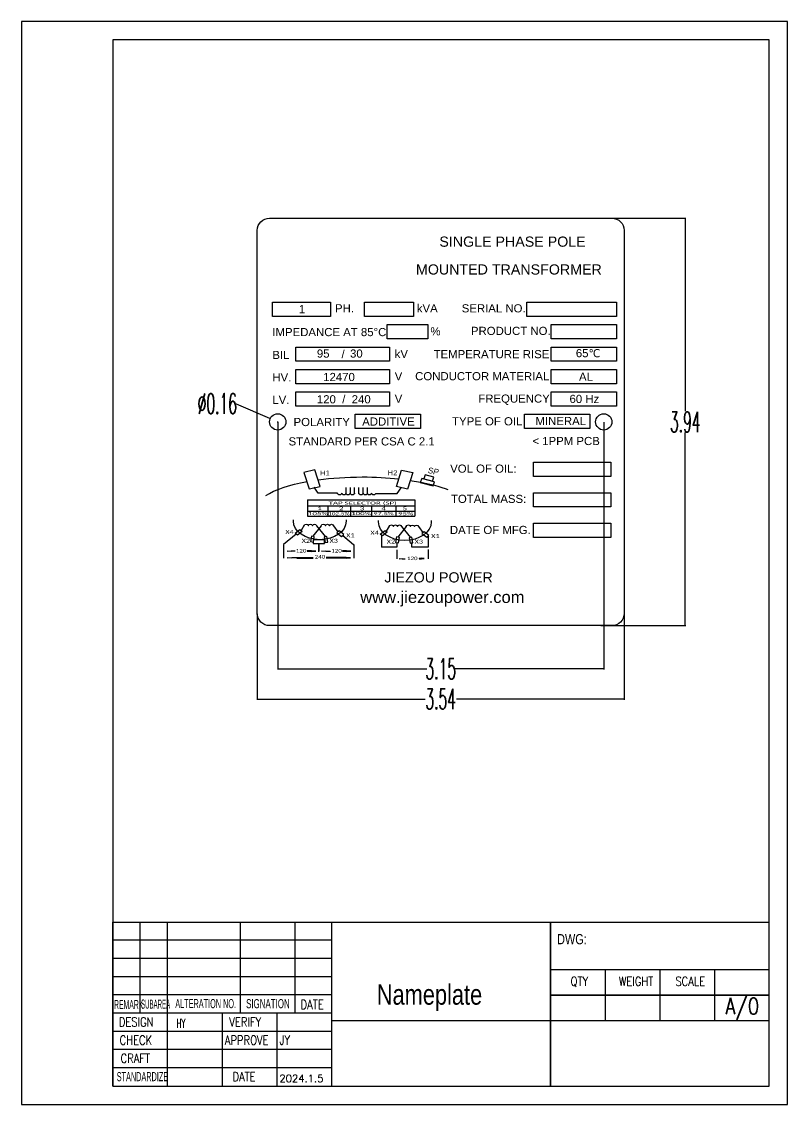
# Model space of a CAD drawing. Extents: x 4438 to 384502, y -178203 to -21188.
# Drawn here: x 377122.5 to 377310.4, y -171679 to -171413.3 of the extents above; entities that cross this region are included whole.
import ezdxf

# ---------------------------------------------------------------- set-up
doc = ezdxf.new("R2010")
doc.units = 0
doc.header["$LTSCALE"] = 8
doc.header["$MEASUREMENT"] = 0
doc.layers.get('0').update_dxf_attribs({"linetype": 'CONTINUOUS'})
doc.layers.get('DEFPOINTS').update_dxf_attribs({"linetype": 'CONTINUOUS'})
for name, color, linetype in [('C00-00-00', 7, 'CONTINUOUS'), ('INTE_THICK', 7, 'CONTINUOUS'), ('layer 1', 7, 'CONTINUOUS')]:
    doc.layers.add(name, color=color, linetype=linetype)
for name, color, linetype, lineweight in [('标注', 7, 'CONTINUOUS', 20), ('标注、文本', 3, 'CONTINUOUS', 25), ('粗实线层', 7, 'CONTINUOUS', 50)]:
    doc.layers.add(name, color=color, linetype=linetype, lineweight=lineweight)
doc.styles.add('1', font='arial.ttf', dxfattribs={"height": 1})
doc.styles.add('2', font='calibri.ttf', dxfattribs={"height": 1})
doc.styles.get("Standard").update_dxf_attribs({"font": 'txt.shx', "width": 0.5, "bigfont": 'intecad.shx'})
doc.styles.add('TEXTSTYLE_3', font='txt', dxfattribs={"width": 0.8})
doc.styles.add('TEXTSTYLE_4', font='txt', dxfattribs={"width": 0.65})
doc.styles.add('TEXTSTYLE_5', font='txt', dxfattribs={"width": 0.45})
doc.styles.add('TEXTSTYLE_7', font='txt', dxfattribs={"width": 0.75})
doc.dimstyles.new('文字', dxfattribs={"dimtxt": 5, "dimasz": 0.18, "dimexe": 0.18, "dimexo": 0.0625, "dimgap": 0.09, "dimtad": 0, "dimtih": 1, "dimtoh": 1, "dimdec": 4, "dimzin": 0, "dimdsep": 46, "dimtxsty": 'Standard', "dimcen": 0.09, "dimadec": 0, "dimazin": 0, "dimtfac": 1, "dimtdec": 4, "dimtofl": 0, "dimtmove": 0, "dimatfit": 3, "dimfxl": 0, "dimtolj": 1, "dimtzin": 0, "dimarcsym": 0})

# ---------------------------------------------------------------- blocks, each defined once
blk = doc.blocks.new('*D64')
at = {"layer": 'DEFPOINTS', "color": 0}
for p in [(377180.32, -171558.52), (377270.32, -171558.52), (377270.32, -171579.53)]:
    blk.add_point(p, dxfattribs=at)
at = {"layer": '标注', "color": 0, "lineweight": -2, "ltscale": 0.5}
for p, q in [((377180.32, -171558.59), (377180.32, -171579.71)), ((377270.32, -171558.59), (377270.32, -171579.71)), ((377180.5, -171579.53), (377221.48, -171579.53)), ((377270.14, -171579.53), (377229.16, -171579.53))]:
    blk.add_line(p, q, dxfattribs=at)
at = {"layer": '标注', "color": 0}
for points in [[(377180.5, -171579.5), (377180.5, -171579.56), (377180.32, -171579.53)], [(377270.14, -171579.56), (377270.14, -171579.5), (377270.32, -171579.53)]]:
    blk.add_solid(points, dxfattribs=at)
at = {"layer": '标注', "color": 0, "insert": (377225.32, -171579.53), "char_height": 5, "attachment_point": 5}
blk.add_mtext('\\A1;3.54', dxfattribs=at)
blk = doc.blocks.new('*D95')
at = {"layer": 'DEFPOINTS', "color": 0}
for p in [(377264.54, -171461.52), (377285.31, -171461.52), (377264.54, -171561.52)]:
    blk.add_point(p, dxfattribs=at)
at = {"layer": '标注', "color": 0, "lineweight": -2, "ltscale": 0.5}
for p, q in [((377264.6, -171461.52), (377285.49, -171461.52)), ((377285.31, -171461.7), (377285.31, -171508.93)), ((377285.31, -171561.34), (377285.31, -171514.11)), ((377264.6, -171561.52), (377285.49, -171561.52))]:
    blk.add_line(p, q, dxfattribs=at)
at = {"layer": '标注', "color": 0}
for points in [[(377285.34, -171461.7), (377285.28, -171461.7), (377285.31, -171461.52)], [(377285.28, -171561.34), (377285.34, -171561.34), (377285.31, -171561.52)]]:
    blk.add_solid(points, dxfattribs=at)
at = {"layer": '标注', "color": 0, "insert": (377285.31, -171511.52), "char_height": 5, "attachment_point": 5}
blk.add_mtext('\\A1;3.94', dxfattribs=at)
blk = doc.blocks.new('*D96')
at = {"layer": 'DEFPOINTS', "color": 0}
for p in [(377185.32, -171511.52), (377265.32, -171511.52), (377265.32, -171572.13)]:
    blk.add_point(p, dxfattribs=at)
at = {"layer": '标注', "color": 0, "lineweight": -2, "ltscale": 0.5}
for p, q in [((377185.32, -171511.59), (377185.32, -171572.31)), ((377265.32, -171511.59), (377265.32, -171572.31)), ((377185.5, -171572.13), (377221.9, -171572.13)), ((377265.14, -171572.13), (377228.75, -171572.13))]:
    blk.add_line(p, q, dxfattribs=at)
at = {"layer": '标注', "color": 0}
for points in [[(377185.5, -171572.1), (377185.5, -171572.16), (377185.32, -171572.13)], [(377265.14, -171572.16), (377265.14, -171572.1), (377265.32, -171572.13)]]:
    blk.add_solid(points, dxfattribs=at)
at = {"layer": '标注', "color": 0, "insert": (377225.32, -171572.13), "char_height": 5, "attachment_point": 5}
blk.add_mtext('\\A1;3.15', dxfattribs=at)
blk = doc.blocks.new('*D97')
at = {"layer": 'DEFPOINTS', "color": 0}
for p in [(377183.49, -171510.72), (377187.15, -171512.33)]:
    blk.add_point(p, dxfattribs=at)
at = {"layer": '标注', "color": 0, "lineweight": -2, "ltscale": 0.5}
for p, q in [((377174.97, -171507.06), (377175.15, -171507.06)), ((377175.15, -171507.06), (377183.33, -171510.65)), ((377185.23, -171511.52), (377185.41, -171511.52)), ((377185.32, -171511.61), (377185.32, -171511.43))]:
    blk.add_line(p, q, dxfattribs=at)
at = {"layer": '标注', "color": 0}
blk.add_solid([(377183.31, -171510.67), (377183.34, -171510.62), (377183.49, -171510.72)], dxfattribs=at)
at = {"layer": '标注', "color": 0, "insert": (377170.51, -171507.06), "char_height": 5, "attachment_point": 5}
blk.add_mtext('\\A1;%%C0.16', dxfattribs=at)

msp = doc.modelspace()

# ---------------------------------------------------------------- linework, layer by layer
for p, q in [((377192.596, -171530.69), (377192.596, -171534.7)), ((377192.596, -171532.112), (377218.931, -171532.112)), ((377197.708, -171534.7), (377197.708, -171532.112)), ((377203.229, -171534.7), (377203.229, -171532.112)), ((377208.416, -171534.7), (377208.416, -171532.112)), ((377214.315, -171532.112), (377214.315, -171534.7)), ((377192.596, -171533.441), (377218.931, -171533.441)), ((377192.596, -171534.7), (377218.931, -171534.7))]:
    msp.add_line(p, q)
at = {"color": 7, "linetype": 'Continuous'}
for p, q in [((377144.861, -171634.333), (377305.888, -171634.333)), ((377144.866, -171634.269), (377305.893, -171634.269)), ((377144.866, -171674.526), (377144.866, -171634.269)), ((377151.575, -171656.634), (377151.575, -171634.269)), ((377158.285, -171674.526), (377158.285, -171634.269)), ((377176.177, -171656.634), (377176.177, -171634.269)), ((377189.596, -171656.634), (377189.596, -171634.269)), ((377198.542, -171634.269), (377198.542, -171674.526)), ((377198.561, -171634.296), (377198.561, -171674.553)), ((377198.561, -171634.296), (377305.912, -171634.296)), ((377252.217, -171674.526), (377252.217, -171634.269)), ((377252.236, -171634.296), (377252.236, -171674.553)), ((377198.542, -171638.742), (377144.866, -171638.742)), ((377198.542, -171643.215), (377144.866, -171643.215)), ((377252.217, -171645.899), (377305.893, -171645.899)), ((377252.236, -171645.926), (377305.912, -171645.926)), ((377265.636, -171645.899), (377265.636, -171658.423)), ((377265.655, -171645.926), (377265.655, -171658.451)), ((377279.055, -171645.899), (377279.055, -171658.423)), ((377279.074, -171645.926), (377279.074, -171658.451)), ((377292.474, -171645.899), (377292.474, -171658.423)), ((377292.493, -171645.926), (377292.493, -171658.451)), ((377198.542, -171647.688), (377144.866, -171647.688)), ((377198.542, -171652.161), (377144.866, -171652.161)), ((377252.217, -171652.161), (377305.893, -171652.161)), ((377252.236, -171652.188), (377305.912, -171652.188)), ((377198.542, -171656.634), (377144.866, -171656.634)), ((377171.704, -171656.634), (377171.704, -171674.526)), ((377185.123, -171656.634), (377185.123, -171674.526)), ((377198.542, -171658.423), (377305.893, -171658.423)), ((377198.561, -171658.451), (377305.912, -171658.451)), ((377198.542, -171661.107), (377144.866, -171661.107)), ((377198.542, -171665.58), (377144.866, -171665.58)), ((377198.542, -171670.053), (377144.866, -171670.053))]:
    msp.add_line(p, q, dxfattribs=at)
at = {"color": 7}
msp.add_lwpolyline([(377192.596, -171530.69), (377218.931, -171530.69), (377218.931, -171534.7)], dxfattribs=at)
at = {"lineweight": 30}
for points in [[(377221.514, -171524.524), (377221.514, -171524.524), (377223.636, -171525.114), (377223.636, -171525.114), (377223.636, -171525.114), (377223.636, -171525.114), (377223.262, -171526.099), (377223.262, -171526.099), (377223.262, -171526.099), (377223.262, -171526.099), (377221.139, -171525.51), (377221.139, -171525.51), (377221.139, -171525.51), (377221.139, -171525.51), (377221.514, -171524.524), (377221.514, -171524.524)], [(377220.687, -171525.384), (377220.687, -171525.384), (377223.83, -171526.257), (377223.83, -171526.257), (377223.83, -171526.257), (377223.83, -171526.257), (377223.476, -171527.187), (377223.476, -171527.187), (377223.476, -171527.187), (377223.476, -171527.187), (377220.296, -171526.414), (377220.296, -171526.414), (377220.296, -171526.414), (377220.296, -171526.414), (377220.687, -171525.384), (377220.687, -171525.384)]]:
    msp.add_open_spline(points, degree=3, knots=[0, 0, 0, 0, 0.25, 0.25, 0.25, 0.25, 0.5, 0.5, 0.5, 0.5, 0.75, 0.75, 0.75, 0.75, 1, 1, 1, 1], dxfattribs=at)
at = {"layer": 'C00-00-00', "lineweight": 25}
msp.add_lwpolyline([(377183.322, -171461.523), (377267.322, -171461.523, -0.4142136), (377270.322, -171464.523), (377270.322, -171558.523, -0.4142136), (377267.322, -171561.523), (377183.322, -171561.523, -0.4142136), (377180.322, -171558.523), (377180.322, -171464.523, -0.4142136)], format="xyb", close=True, dxfattribs=at)
for points in [[(377184.033, -171482.162), (377198.279, -171482.162), (377198.279, -171485.662), (377184.033, -171485.662)], [(377206.614, -171482.162), (377218.614, -171482.162), (377218.614, -171485.662), (377206.614, -171485.662)], [(377246.427, -171482.162), (377268.427, -171482.162), (377268.427, -171485.662), (377246.427, -171485.662)], [(377212.166, -171487.662), (377222.166, -171487.662), (377222.166, -171491.162), (377212.166, -171491.162)], [(377252.427, -171487.662), (377268.427, -171487.662), (377268.427, -171491.162), (377252.427, -171491.162)], [(377189.769, -171493.162), (377212.769, -171493.162), (377212.769, -171496.662), (377189.769, -171496.662)], [(377252.427, -171493.162), (377268.427, -171493.162), (377268.427, -171496.662), (377252.427, -171496.662)], [(377189.769, -171498.662), (377212.769, -171498.662), (377212.769, -171502.162), (377189.769, -171502.162)], [(377252.427, -171498.662), (377268.427, -171498.662), (377268.427, -171502.162), (377252.427, -171502.162)], [(377189.769, -171504.162), (377212.769, -171504.162), (377212.769, -171507.662), (377189.769, -171507.662)], [(377252.427, -171504.162), (377268.427, -171504.162), (377268.427, -171507.662), (377252.427, -171507.662)], [(377204.342, -171509.662), (377220.342, -171509.662), (377220.342, -171513.162), (377204.342, -171513.162)], [(377245.89, -171509.662), (377261.89, -171509.662), (377261.89, -171513.162), (377245.89, -171513.162)], [(377248.052, -171521.401), (377267.052, -171521.401), (377267.052, -171524.901), (377248.052, -171524.901)], [(377248.052, -171528.901), (377267.052, -171528.901), (377267.052, -171532.401), (377248.052, -171532.401)], [(377248.052, -171536.401), (377267.052, -171536.401), (377267.052, -171539.901), (377248.052, -171539.901)]]:
    msp.add_lwpolyline(points, close=True, dxfattribs=at)
for centre in [(377185.322, -171511.523), (377265.322, -171511.523)]:
    msp.add_circle(centre, 2, dxfattribs=at)
at = {"layer": 'INTE_THICK'}
for p, q in [((377305.888, -171417.785), (377144.866, -171417.785)), ((377144.866, -171417.785), (377144.866, -171674.526)), ((377305.888, -171674.526), (377305.888, -171417.785)), ((377144.866, -171674.526), (377305.888, -171674.526))]:
    msp.add_line(p, q, dxfattribs=at)
at = {"layer": 'layer 1', "color": 7, "lineweight": 25}
for p, q in [((377202.098, -171528.989), (377202.098, -171527.622)), ((377203.148, -171528.984), (377203.148, -171527.616)), ((377204.172, -171528.984), (377204.172, -171527.616)), ((377205.222, -171528.984), (377205.222, -171527.616)), ((377206.271, -171528.984), (377206.271, -171527.616)), ((377207.321, -171528.989), (377207.321, -171527.622))]:
    msp.add_line(p, q, dxfattribs=at)
msp.add_lwpolyline([(377193.988, -171541.401), (377196.844, -171541.401), (377196.844, -171540.469), (377193.988, -171540.469), (377193.988, -171541.401)], close=True, dxfattribs=at)
for points, knots in [([(377191.746, -171523.927), (377191.746, -171523.927), (377194.447, -171523.308), (377194.447, -171523.308), (377194.447, -171523.308), (377194.447, -171523.308), (377195.714, -171527.349), (377195.714, -171527.349), (377195.714, -171527.349), (377195.714, -171527.349), (377193.012, -171527.968), (377193.012, -171527.968), (377193.012, -171527.968), (377193.012, -171527.968), (377191.746, -171523.927), (377191.746, -171523.927)], [0, 0, 0, 0, 0.25, 0.25, 0.25, 0.25, 0.5, 0.5, 0.5, 0.5, 0.75, 0.75, 0.75, 0.75, 1, 1, 1, 1]), ([(377214.467, -171527.407), (377214.467, -171527.407), (377217.169, -171528.026), (377217.169, -171528.026), (377217.169, -171528.026), (377217.169, -171528.026), (377218.435, -171523.985), (377218.435, -171523.985), (377218.435, -171523.985), (377218.435, -171523.985), (377215.734, -171523.366), (377215.734, -171523.366), (377215.734, -171523.366), (377215.734, -171523.366), (377214.467, -171527.407), (377214.467, -171527.407)], [0, 0, 0, 0, 0.25, 0.25, 0.25, 0.25, 0.5, 0.5, 0.5, 0.5, 0.75, 0.75, 0.75, 0.75, 1, 1, 1, 1]), ([(377195.266, -171525.744), (377198.558, -171525.292), (377202.213, -171525.04), (377206.061, -171525.04), (377206.061, -171525.04), (377209.208, -171525.04), (377212.226, -171525.208), (377215.022, -171525.517)], [0, 0, 0, 0, 0.5, 0.5, 0.5, 0.5, 1, 1, 1, 1]), ([(377201.027, -171528.984), (377201.027, -171529.232), (377200.792, -171529.432), (377200.503, -171529.432), (377200.503, -171529.432), (377200.213, -171529.432), (377199.978, -171529.232), (377199.978, -171528.984)], [0, 0, 0, 0, 0.5, 0.5, 0.5, 0.5, 1, 1, 1, 1]), ([(377202.076, -171528.984), (377202.076, -171529.232), (377201.841, -171529.432), (377201.551, -171529.432), (377201.551, -171529.432), (377201.262, -171529.432), (377201.027, -171529.232), (377201.027, -171528.984)], [0, 0, 0, 0, 0.5, 0.5, 0.5, 0.5, 1, 1, 1, 1]), ([(377203.124, -171528.984), (377203.124, -171529.232), (377202.89, -171529.432), (377202.6, -171529.432), (377202.6, -171529.432), (377202.31, -171529.432), (377202.076, -171529.232), (377202.076, -171528.984)], [0, 0, 0, 0, 0.5, 0.5, 0.5, 0.5, 1, 1, 1, 1]), ([(377204.173, -171528.984), (377204.173, -171529.232), (377203.938, -171529.432), (377203.649, -171529.432), (377203.649, -171529.432), (377203.359, -171529.432), (377203.124, -171529.232), (377203.124, -171528.984)], [0, 0, 0, 0, 0.5, 0.5, 0.5, 0.5, 1, 1, 1, 1]), ([(377206.27, -171528.984), (377206.27, -171529.232), (377206.036, -171529.432), (377205.746, -171529.432), (377205.746, -171529.432), (377205.457, -171529.432), (377205.222, -171529.232), (377205.222, -171528.984)], [0, 0, 0, 0, 0.5, 0.5, 0.5, 0.5, 1, 1, 1, 1]), ([(377207.319, -171528.984), (377207.319, -171529.232), (377207.084, -171529.432), (377206.795, -171529.432), (377206.795, -171529.432), (377206.505, -171529.432), (377206.27, -171529.232), (377206.27, -171528.984)], [0, 0, 0, 0, 0.5, 0.5, 0.5, 0.5, 1, 1, 1, 1]), ([(377208.368, -171528.984), (377208.368, -171529.232), (377208.133, -171529.432), (377207.843, -171529.432), (377207.843, -171529.432), (377207.554, -171529.432), (377207.319, -171529.232), (377207.319, -171528.984)], [0, 0, 0, 0, 0.5, 0.5, 0.5, 0.5, 1, 1, 1, 1]), ([(377209.416, -171528.984), (377209.416, -171529.232), (377209.182, -171529.432), (377208.892, -171529.432), (377208.892, -171529.432), (377208.603, -171529.432), (377208.368, -171529.232), (377208.368, -171528.984)], [0, 0, 0, 0, 0.5, 0.5, 0.5, 0.5, 1, 1, 1, 1]), ([(377202.106, -171535.527), (377202.12, -171535.648), (377202.127, -171535.771), (377202.127, -171535.895), (377202.127, -171535.895), (377202.127, -171538.4), (377199.228, -171540.431), (377195.653, -171540.431), (377195.653, -171540.431), (377192.079, -171540.431), (377189.18, -171538.4), (377189.18, -171535.895), (377189.18, -171535.895), (377189.18, -171535.771), (377189.187, -171535.648), (377189.201, -171535.527)], [0, 0, 0, 0, 0.25, 0.25, 0.25, 0.25, 0.5, 0.5, 0.5, 0.5, 0.75, 0.75, 0.75, 0.75, 1, 1, 1, 1]), ([(377191.841, -171537.018), (377191.841, -171536.799), (377192.067, -171536.621), (377192.345, -171536.621), (377192.345, -171536.621), (377192.623, -171536.621), (377192.848, -171536.799), (377192.848, -171537.018)], [0, 0, 0, 0, 0.5, 0.5, 0.5, 0.5, 1, 1, 1, 1]), ([(377192.833, -171537.029), (377192.833, -171536.81), (377193.058, -171536.632), (377193.336, -171536.632), (377193.336, -171536.632), (377193.614, -171536.632), (377193.84, -171536.81), (377193.84, -171537.029)], [0, 0, 0, 0, 0.5, 0.5, 0.5, 0.5, 1, 1, 1, 1]), ([(377193.84, -171537.029), (377193.84, -171536.81), (377194.065, -171536.632), (377194.343, -171536.632), (377194.343, -171536.632), (377194.622, -171536.632), (377194.847, -171536.81), (377194.847, -171537.029)], [0, 0, 0, 0, 0.5, 0.5, 0.5, 0.5, 1, 1, 1, 1]), ([(377196.013, -171537.029), (377196.013, -171536.81), (377196.239, -171536.632), (377196.517, -171536.632), (377196.517, -171536.632), (377196.795, -171536.632), (377197.02, -171536.81), (377197.02, -171537.029)], [0, 0, 0, 0, 0.5, 0.5, 0.5, 0.5, 1, 1, 1, 1]), ([(377197.005, -171537.04), (377197.005, -171536.821), (377197.23, -171536.643), (377197.508, -171536.643), (377197.508, -171536.643), (377197.786, -171536.643), (377198.012, -171536.821), (377198.012, -171537.04)], [0, 0, 0, 0, 0.5, 0.5, 0.5, 0.5, 1, 1, 1, 1]), ([(377198.012, -171537.04), (377198.012, -171536.821), (377198.237, -171536.643), (377198.515, -171536.643), (377198.515, -171536.643), (377198.793, -171536.643), (377199.019, -171536.821), (377199.019, -171537.04)], [0, 0, 0, 0, 0.5, 0.5, 0.5, 0.5, 1, 1, 1, 1]), ([(377222.97, -171535.724), (377222.984, -171535.846), (377222.991, -171535.968), (377222.991, -171536.092), (377222.991, -171536.092), (377222.991, -171538.597), (377220.092, -171540.629), (377216.518, -171540.629), (377216.518, -171540.629), (377212.944, -171540.629), (377210.045, -171538.597), (377210.045, -171536.092), (377210.045, -171536.092), (377210.045, -171535.968), (377210.052, -171535.846), (377210.066, -171535.724)], [0, 0, 0, 0, 0.25, 0.25, 0.25, 0.25, 0.5, 0.5, 0.5, 0.5, 0.75, 0.75, 0.75, 0.75, 1, 1, 1, 1]), ([(377212.706, -171537.216), (377212.706, -171536.996), (377212.931, -171536.819), (377213.209, -171536.819), (377213.209, -171536.819), (377213.488, -171536.819), (377213.713, -171536.996), (377213.713, -171537.216)], [0, 0, 0, 0, 0.5, 0.5, 0.5, 0.5, 1, 1, 1, 1]), ([(377213.698, -171537.226), (377213.698, -171537.007), (377213.923, -171536.829), (377214.201, -171536.829), (377214.201, -171536.829), (377214.479, -171536.829), (377214.705, -171537.007), (377214.705, -171537.226)], [0, 0, 0, 0, 0.5, 0.5, 0.5, 0.5, 1, 1, 1, 1]), ([(377214.705, -171537.226), (377214.705, -171537.007), (377214.93, -171536.829), (377215.208, -171536.829), (377215.208, -171536.829), (377215.486, -171536.829), (377215.712, -171537.007), (377215.712, -171537.226)], [0, 0, 0, 0, 0.5, 0.5, 0.5, 0.5, 1, 1, 1, 1]), ([(377216.878, -171537.226), (377216.878, -171537.007), (377217.103, -171536.829), (377217.381, -171536.829), (377217.381, -171536.829), (377217.659, -171536.829), (377217.885, -171537.007), (377217.885, -171537.226)], [0, 0, 0, 0, 0.5, 0.5, 0.5, 0.5, 1, 1, 1, 1]), ([(377217.869, -171537.237), (377217.869, -171537.018), (377218.095, -171536.84), (377218.373, -171536.84), (377218.373, -171536.84), (377218.651, -171536.84), (377218.876, -171537.018), (377218.876, -171537.237)], [0, 0, 0, 0, 0.5, 0.5, 0.5, 0.5, 1, 1, 1, 1]), ([(377218.876, -171537.237), (377218.876, -171537.018), (377219.102, -171536.84), (377219.38, -171536.84), (377219.38, -171536.84), (377219.658, -171536.84), (377219.883, -171537.018), (377219.883, -171537.237)], [0, 0, 0, 0, 0.5, 0.5, 0.5, 0.5, 1, 1, 1, 1]), ([(377191.317, -171538.387), (377191.317, -171538.387), (377190.792, -171537.947), (377190.792, -171537.947), (377190.792, -171537.947), (377190.792, -171537.947), (377189.624, -171538.869), (377189.624, -171538.869), (377189.624, -171538.869), (377189.624, -171538.869), (377190.149, -171539.309), (377190.149, -171539.309), (377190.149, -171539.309), (377190.149, -171539.309), (377191.317, -171538.387), (377191.317, -171538.387)], [0, 0, 0, 0, 0.25, 0.25, 0.25, 0.25, 0.5, 0.5, 0.5, 0.5, 0.75, 0.75, 0.75, 0.75, 1, 1, 1, 1]), ([(377193.6, -171539.546), (377193.6, -171539.546), (377194.308, -171539.671), (377194.308, -171539.671), (377194.308, -171539.671), (377194.308, -171539.671), (377194.068, -171541.036), (377194.068, -171541.036), (377194.068, -171541.036), (377194.068, -171541.036), (377193.359, -171540.911), (377193.359, -171540.911), (377193.359, -171540.911), (377193.359, -171540.911), (377193.6, -171539.546), (377193.6, -171539.546)], [0, 0, 0, 0, 0.25, 0.25, 0.25, 0.25, 0.5, 0.5, 0.5, 0.5, 0.75, 0.75, 0.75, 0.75, 1, 1, 1, 1]), ([(377196.687, -171539.765), (377196.687, -171539.765), (377197.395, -171539.64), (377197.395, -171539.64), (377197.395, -171539.64), (377197.395, -171539.64), (377197.636, -171541.005), (377197.636, -171541.005), (377197.636, -171541.005), (377197.636, -171541.005), (377196.928, -171541.13), (377196.928, -171541.13), (377196.928, -171541.13), (377196.928, -171541.13), (377196.687, -171539.765), (377196.687, -171539.765)], [0, 0, 0, 0, 0.25, 0.25, 0.25, 0.25, 0.5, 0.5, 0.5, 0.5, 0.75, 0.75, 0.75, 0.75, 1, 1, 1, 1]), ([(377199.843, -171538.721), (377199.843, -171538.721), (377200.367, -171538.281), (377200.367, -171538.281), (377200.367, -171538.281), (377200.367, -171538.281), (377201.535, -171539.202), (377201.535, -171539.202), (377201.535, -171539.202), (377201.535, -171539.202), (377201.011, -171539.642), (377201.011, -171539.642), (377201.011, -171539.642), (377201.011, -171539.642), (377199.843, -171538.721), (377199.843, -171538.721)], [0, 0, 0, 0, 0.25, 0.25, 0.25, 0.25, 0.5, 0.5, 0.5, 0.5, 0.75, 0.75, 0.75, 0.75, 1, 1, 1, 1]), ([(377212.181, -171538.585), (377212.181, -171538.585), (377211.657, -171538.145), (377211.657, -171538.145), (377211.657, -171538.145), (377211.657, -171538.145), (377210.489, -171539.066), (377210.489, -171539.066), (377210.489, -171539.066), (377210.489, -171539.066), (377211.013, -171539.506), (377211.013, -171539.506), (377211.013, -171539.506), (377211.013, -171539.506), (377212.181, -171538.585), (377212.181, -171538.585)], [0, 0, 0, 0, 0.25, 0.25, 0.25, 0.25, 0.5, 0.5, 0.5, 0.5, 0.75, 0.75, 0.75, 0.75, 1, 1, 1, 1]), ([(377214.465, -171539.743), (377214.465, -171539.743), (377215.173, -171539.868), (377215.173, -171539.868), (377215.173, -171539.868), (377215.173, -171539.868), (377214.932, -171541.233), (377214.932, -171541.233), (377214.932, -171541.233), (377214.932, -171541.233), (377214.224, -171541.108), (377214.224, -171541.108), (377214.224, -171541.108), (377214.224, -171541.108), (377214.465, -171539.743), (377214.465, -171539.743)], [0, 0, 0, 0, 0.25, 0.25, 0.25, 0.25, 0.5, 0.5, 0.5, 0.5, 0.75, 0.75, 0.75, 0.75, 1, 1, 1, 1]), ([(377217.552, -171539.962), (377217.552, -171539.962), (377218.26, -171539.838), (377218.26, -171539.838), (377218.26, -171539.838), (377218.26, -171539.838), (377218.5, -171541.203), (377218.5, -171541.203), (377218.5, -171541.203), (377218.5, -171541.203), (377217.792, -171541.327), (377217.792, -171541.327), (377217.792, -171541.327), (377217.792, -171541.327), (377217.552, -171539.962), (377217.552, -171539.962)], [0, 0, 0, 0, 0.25, 0.25, 0.25, 0.25, 0.5, 0.5, 0.5, 0.5, 0.75, 0.75, 0.75, 0.75, 1, 1, 1, 1]), ([(377220.707, -171538.918), (377220.707, -171538.918), (377221.232, -171538.478), (377221.232, -171538.478), (377221.232, -171538.478), (377221.232, -171538.478), (377222.4, -171539.4), (377222.4, -171539.4), (377222.4, -171539.4), (377222.4, -171539.4), (377221.876, -171539.839), (377221.876, -171539.839), (377221.876, -171539.839), (377221.876, -171539.839), (377220.707, -171538.918), (377220.707, -171538.918)], [0, 0, 0, 0, 0.25, 0.25, 0.25, 0.25, 0.5, 0.5, 0.5, 0.5, 0.75, 0.75, 0.75, 0.75, 1, 1, 1, 1]), ([(377189.548, -171543.174), (377189.548, -171543.174), (377188.603, -171543.174), (377188.603, -171543.174), (377188.603, -171543.174), (377188.603, -171543.174), (377188.603, -171543.134), (377188.603, -171543.134), (377188.603, -171543.134), (377188.603, -171543.134), (377187.659, -171543.215), (377187.659, -171543.215), (377187.659, -171543.215), (377187.659, -171543.215), (377188.603, -171543.296), (377188.603, -171543.296), (377188.603, -171543.296), (377188.603, -171543.296), (377188.603, -171543.255), (377188.603, -171543.255), (377188.603, -171543.255), (377188.603, -171543.255), (377189.548, -171543.255), (377189.548, -171543.255), (377189.548, -171543.255), (377189.548, -171543.255), (377189.548, -171543.174), (377189.548, -171543.174)], [0, 0, 0, 0, 0.1428571, 0.1428571, 0.1428571, 0.1428571, 0.2857143, 0.2857143, 0.2857143, 0.2857143, 0.4285714, 0.4285714, 0.4285714, 0.4285714, 0.5714286, 0.5714286, 0.5714286, 0.5714286, 0.7142857, 0.7142857, 0.7142857, 0.7142857, 0.8571429, 0.8571429, 0.8571429, 0.8571429, 1, 1, 1, 1]), ([(377189.899, -171544.846), (377189.899, -171544.846), (377188.791, -171544.846), (377188.791, -171544.846), (377188.791, -171544.846), (377188.791, -171544.846), (377188.791, -171544.805), (377188.791, -171544.805), (377188.791, -171544.805), (377188.791, -171544.805), (377187.683, -171544.887), (377187.683, -171544.887), (377187.683, -171544.887), (377187.683, -171544.887), (377188.791, -171544.968), (377188.791, -171544.968), (377188.791, -171544.968), (377188.791, -171544.968), (377188.791, -171544.927), (377188.791, -171544.927), (377188.791, -171544.927), (377188.791, -171544.927), (377189.899, -171544.927), (377189.899, -171544.927), (377189.899, -171544.927), (377189.899, -171544.927), (377189.899, -171544.846), (377189.899, -171544.846)], [0, 0, 0, 0, 0.1428571, 0.1428571, 0.1428571, 0.1428571, 0.2857143, 0.2857143, 0.2857143, 0.2857143, 0.4285714, 0.4285714, 0.4285714, 0.4285714, 0.5714286, 0.5714286, 0.5714286, 0.5714286, 0.7142857, 0.7142857, 0.7142857, 0.7142857, 0.8571429, 0.8571429, 0.8571429, 0.8571429, 1, 1, 1, 1]), ([(377192.531, -171543.204), (377192.531, -171543.204), (377193.591, -171543.204), (377193.591, -171543.204), (377193.591, -171543.204), (377193.591, -171543.204), (377193.591, -171543.163), (377193.591, -171543.163), (377193.591, -171543.163), (377193.591, -171543.163), (377194.651, -171543.245), (377194.651, -171543.245), (377194.651, -171543.245), (377194.651, -171543.245), (377193.591, -171543.326), (377193.591, -171543.326), (377193.591, -171543.326), (377193.591, -171543.326), (377193.591, -171543.285), (377193.591, -171543.285), (377193.591, -171543.285), (377193.591, -171543.285), (377192.531, -171543.285), (377192.531, -171543.285), (377192.531, -171543.285), (377192.531, -171543.285), (377192.531, -171543.204), (377192.531, -171543.204)], [0, 0, 0, 0, 0.1428571, 0.1428571, 0.1428571, 0.1428571, 0.2857143, 0.2857143, 0.2857143, 0.2857143, 0.4285714, 0.4285714, 0.4285714, 0.4285714, 0.5714286, 0.5714286, 0.5714286, 0.5714286, 0.7142857, 0.7142857, 0.7142857, 0.7142857, 0.8571429, 0.8571429, 0.8571429, 0.8571429, 1, 1, 1, 1]), ([(377198.207, -171543.217), (377198.207, -171543.217), (377197.147, -171543.217), (377197.147, -171543.217), (377197.147, -171543.217), (377197.147, -171543.217), (377197.147, -171543.176), (377197.147, -171543.176), (377197.147, -171543.176), (377197.147, -171543.176), (377196.086, -171543.258), (377196.086, -171543.258), (377196.086, -171543.258), (377196.086, -171543.258), (377197.147, -171543.339), (377197.147, -171543.339), (377197.147, -171543.339), (377197.147, -171543.339), (377197.147, -171543.298), (377197.147, -171543.298), (377197.147, -171543.298), (377197.147, -171543.298), (377198.207, -171543.298), (377198.207, -171543.298), (377198.207, -171543.298), (377198.207, -171543.298), (377198.207, -171543.217), (377198.207, -171543.217)], [0, 0, 0, 0, 0.1428571, 0.1428571, 0.1428571, 0.1428571, 0.2857143, 0.2857143, 0.2857143, 0.2857143, 0.4285714, 0.4285714, 0.4285714, 0.4285714, 0.5714286, 0.5714286, 0.5714286, 0.5714286, 0.7142857, 0.7142857, 0.7142857, 0.7142857, 0.8571429, 0.8571429, 0.8571429, 0.8571429, 1, 1, 1, 1]), ([(377200.989, -171544.838), (377200.989, -171544.838), (377202.097, -171544.838), (377202.097, -171544.838), (377202.097, -171544.838), (377202.097, -171544.838), (377202.097, -171544.798), (377202.097, -171544.798), (377202.097, -171544.798), (377202.097, -171544.798), (377203.205, -171544.879), (377203.205, -171544.879), (377203.205, -171544.879), (377203.205, -171544.879), (377202.097, -171544.96), (377202.097, -171544.96), (377202.097, -171544.96), (377202.097, -171544.96), (377202.097, -171544.919), (377202.097, -171544.919), (377202.097, -171544.919), (377202.097, -171544.919), (377200.989, -171544.919), (377200.989, -171544.919), (377200.989, -171544.919), (377200.989, -171544.919), (377200.989, -171544.838), (377200.989, -171544.838)], [0, 0, 0, 0, 0.1428571, 0.1428571, 0.1428571, 0.1428571, 0.2857143, 0.2857143, 0.2857143, 0.2857143, 0.4285714, 0.4285714, 0.4285714, 0.4285714, 0.5714286, 0.5714286, 0.5714286, 0.5714286, 0.7142857, 0.7142857, 0.7142857, 0.7142857, 0.8571429, 0.8571429, 0.8571429, 0.8571429, 1, 1, 1, 1]), ([(377201.19, -171543.187), (377201.19, -171543.187), (377202.213, -171543.187), (377202.213, -171543.187), (377202.213, -171543.187), (377202.213, -171543.187), (377202.213, -171543.147), (377202.213, -171543.147), (377202.213, -171543.147), (377202.213, -171543.147), (377203.236, -171543.228), (377203.236, -171543.228), (377203.236, -171543.228), (377203.236, -171543.228), (377202.213, -171543.309), (377202.213, -171543.309), (377202.213, -171543.309), (377202.213, -171543.309), (377202.213, -171543.268), (377202.213, -171543.268), (377202.213, -171543.268), (377202.213, -171543.268), (377201.19, -171543.268), (377201.19, -171543.268), (377201.19, -171543.268), (377201.19, -171543.268), (377201.19, -171543.187), (377201.19, -171543.187)], [0, 0, 0, 0, 0.1428571, 0.1428571, 0.1428571, 0.1428571, 0.2857143, 0.2857143, 0.2857143, 0.2857143, 0.4285714, 0.4285714, 0.4285714, 0.4285714, 0.5714286, 0.5714286, 0.5714286, 0.5714286, 0.7142857, 0.7142857, 0.7142857, 0.7142857, 0.8571429, 0.8571429, 0.8571429, 0.8571429, 1, 1, 1, 1]), ([(377216.518, -171545.115), (377216.518, -171545.115), (377215.83, -171545.115), (377215.83, -171545.115), (377215.83, -171545.115), (377215.83, -171545.115), (377215.83, -171545.074), (377215.83, -171545.074), (377215.83, -171545.074), (377215.83, -171545.074), (377215.141, -171545.156), (377215.141, -171545.156), (377215.141, -171545.156), (377215.141, -171545.156), (377215.83, -171545.237), (377215.83, -171545.237), (377215.83, -171545.237), (377215.83, -171545.237), (377215.83, -171545.196), (377215.83, -171545.196), (377215.83, -171545.196), (377215.83, -171545.196), (377216.518, -171545.196), (377216.518, -171545.196), (377216.518, -171545.196), (377216.518, -171545.196), (377216.518, -171545.115), (377216.518, -171545.115)], [0, 0, 0, 0, 0.1428571, 0.1428571, 0.1428571, 0.1428571, 0.2857143, 0.2857143, 0.2857143, 0.2857143, 0.4285714, 0.4285714, 0.4285714, 0.4285714, 0.5714286, 0.5714286, 0.5714286, 0.5714286, 0.7142857, 0.7142857, 0.7142857, 0.7142857, 0.8571429, 0.8571429, 0.8571429, 0.8571429, 1, 1, 1, 1]), ([(377220.004, -171545.039), (377220.004, -171545.039), (377220.627, -171545.039), (377220.627, -171545.039), (377220.627, -171545.039), (377220.627, -171545.039), (377220.627, -171544.998), (377220.627, -171544.998), (377220.627, -171544.998), (377220.627, -171544.998), (377221.251, -171545.079), (377221.251, -171545.079), (377221.251, -171545.079), (377221.251, -171545.079), (377220.627, -171545.161), (377220.627, -171545.161), (377220.627, -171545.161), (377220.627, -171545.161), (377220.627, -171545.12), (377220.627, -171545.12), (377220.627, -171545.12), (377220.627, -171545.12), (377220.004, -171545.12), (377220.004, -171545.12), (377220.004, -171545.12), (377220.004, -171545.12), (377220.004, -171545.039), (377220.004, -171545.039)], [0, 0, 0, 0, 0.1428571, 0.1428571, 0.1428571, 0.1428571, 0.2857143, 0.2857143, 0.2857143, 0.2857143, 0.4285714, 0.4285714, 0.4285714, 0.4285714, 0.5714286, 0.5714286, 0.5714286, 0.5714286, 0.7142857, 0.7142857, 0.7142857, 0.7142857, 0.8571429, 0.8571429, 0.8571429, 0.8571429, 1, 1, 1, 1])]:
    msp.add_open_spline(points, degree=3, knots=knots, dxfattribs=at)
for points in [[(377182.387, -171529.579), (377184.606, -171528.166), (377188.155, -171526.983), (377192.541, -171526.179)], [(377217.777, -171525.878), (377222.054, -171526.528), (377225.665, -171527.523), (377227.053, -171528.078)], [(377195.222, -171528.984), (377195.222, -171528.984), (377194.252, -171527.547), (377194.252, -171527.547)], [(377199.978, -171528.984), (377199.978, -171528.984), (377195.222, -171528.984), (377195.222, -171528.984)], [(377209.397, -171529.106), (377209.397, -171529.106), (377214.662, -171529.106), (377214.662, -171529.106)], [(377214.662, -171529.106), (377214.662, -171529.106), (377215.633, -171527.669), (377215.633, -171527.669)], [(377191.841, -171536.898), (377191.841, -171536.898), (377191.055, -171538.167), (377191.055, -171538.167)], [(377196.013, -171537.029), (377196.013, -171537.029), (377193.954, -171539.608), (377193.954, -171539.608)], [(377194.847, -171537.029), (377194.847, -171537.029), (377197.041, -171539.703), (377197.041, -171539.703)], [(377199.019, -171537.04), (377199.019, -171537.04), (377200.105, -171538.501), (377200.105, -171538.501)], [(377212.706, -171537.096), (377212.706, -171537.096), (377211.919, -171538.365), (377211.919, -171538.365)], [(377216.878, -171537.226), (377216.878, -171537.226), (377214.819, -171539.806), (377214.819, -171539.806)], [(377215.712, -171537.226), (377215.712, -171537.226), (377217.906, -171539.9), (377217.906, -171539.9)], [(377219.883, -171537.237), (377219.883, -171537.237), (377220.97, -171538.698), (377220.97, -171538.698)], [(377189.886, -171539.089), (377189.886, -171539.089), (377186.741, -171541.604), (377186.741, -171541.604)], [(377201.273, -171539.422), (377201.273, -171539.422), (377203.893, -171541.617), (377203.893, -171541.617)], [(377210.751, -171539.286), (377210.751, -171539.286), (377210.751, -171542.239), (377210.751, -171542.239)], [(377222.2, -171539.329), (377222.2, -171539.329), (377222.2, -171542.283), (377222.2, -171542.283)], [(377186.741, -171541.604), (377186.741, -171541.604), (377186.741, -171544.968), (377186.741, -171544.968)], [(377195.363, -171541.429), (377195.363, -171541.429), (377195.363, -171543.407), (377195.363, -171543.407)], [(377195.375, -171541.442), (377195.375, -171541.442), (377195.375, -171543.292), (377195.375, -171543.292)], [(377203.997, -171541.617), (377203.997, -171541.617), (377203.997, -171544.968), (377203.997, -171544.968)], [(377214.578, -171542.239), (377214.578, -171542.239), (377210.751, -171542.239), (377210.751, -171542.239)], [(377214.578, -171541.171), (377214.578, -171541.171), (377214.578, -171542.239), (377214.578, -171542.239)], [(377214.583, -171542.895), (377214.583, -171542.895), (377214.583, -171545.165), (377214.583, -171545.165)], [(377218.157, -171541.142), (377218.157, -171541.142), (377218.157, -171542.211), (377218.157, -171542.211)], [(377218.157, -171542.211), (377218.157, -171542.211), (377222.2, -171542.211), (377222.2, -171542.211)], [(377222.2, -171542.813), (377222.2, -171542.813), (377222.2, -171545.165), (377222.2, -171545.165)]]:
    msp.add_open_spline(points, degree=3, dxfattribs=at)
at = {"layer": 'layer 1', "color": 7, "lineweight": 40}
for points in [[(377189.983, -171544.875), (377189.983, -171544.875), (377193.991, -171544.875), (377193.991, -171544.875)], [(377200.989, -171544.879), (377200.989, -171544.879), (377197.236, -171544.879), (377197.236, -171544.879)]]:
    msp.add_open_spline(points, degree=3, dxfattribs=at)
at = {"layer": '粗实线层', "color": 1, "lineweight": -3}
for p, q in [((377310.361, -171413.312), (377122.502, -171413.312)), ((377122.502, -171413.312), (377122.502, -171678.998)), ((377310.361, -171678.998), (377310.361, -171413.312)), ((377122.502, -171678.998), (377310.361, -171678.998))]:
    msp.add_line(p, q, dxfattribs=at)

# ---------------------------------------------------------------- texts
at = {"lineweight": 30, "style": '1', "oblique": 4.50113}
msp.add_text('SP', height=1.4352, rotation=347.09823, dxfattribs=at).set_placement((377222.004, -171524.008))
at = {"style": '2', "oblique": 0}
for s, height, width, p in [('1', 0.892, 1.560455, (377195.027, -171533.174)), ('TAP SELECTOR (SP)', 0.74444, 1.870617, (377197.821, -171531.818)), ('2', 0.897, 1.5518, (377200.339, -171533.211)), ('3', 0.897, 1.5518, (377205.46, -171533.211)), ('4', 0.897, 1.5518, (377210.763, -171533.211)), ('5', 0.897, 1.5518, (377215.978, -171533.211)), (' 105%', 0.7444, 1.870617, (377192.264, -171534.413)), (' 102.5%', 0.7444, 1.51978, (377197.301, -171534.426)), (' 100%', 0.7444, 1.870617, (377202.865, -171534.389)), ('97.5%', 0.7444, 1.721653, (377208.797, -171534.413)), ('  95%', 0.7444, 1.870617, (377213.869, -171534.443))]:
    msp.add_text(s, height=height, dxfattribs=dict(at, width=width)).set_placement(p)
at = {"color": 7}
for s, height, style, width, p in [('DWG:', 2.5, 'TEXTSTYLE_7', 0.8, (377253.872, -171639.717)), ('Nameplate', 5, 'TEXTSTYLE_7', 0.8, (377209.633, -171654.549)), ('REMARK', 2.2365, 'TEXTSTYLE_5', 0.45, (377145.167, -171655.635)), ('SUBAREA', 2.2365, 'TEXTSTYLE_5', 0.4, (377151.788, -171655.515)), ('ALTERATION NO.', 2.23649, 'TEXTSTYLE_3', 0.5, (377160.198, -171655.396)), ('SIGNATION', 2.2365, 'TEXTSTYLE_4', 0.65, (377177.569, -171655.409)), ('STANDARDIZE', 2.23649, 'TEXTSTYLE_3', 0.5, (377145.829, -171673.311))]:
    msp.add_text(s, height=height, dxfattribs=dict(at, style=style, width=width)).set_placement(p)
for s, height, width, p in [('QTY', 2.2365, 0.8, (377257.197, -171649.924)), ('WEIGHT', 2.2365, 0.8, (377269.036, -171649.924)), ('SCALE', 2.2365, 0.8, (377282.902, -171649.924)), ('DATE', 2.2365, 0.8, (377190.944, -171655.611)), ('A/0', 4, 0.8, (377295.187, -171656.896)), ('DESIGN', 2.2365, 0.8, (377146.339, -171659.892)), ('HY', 2.2365, 0.55, (377160.546, -171660.224)), ('VERIFY', 2.2365, 0.8, (377173.445, -171659.892)), ('CHECK', 2.2365, 0.8, (377146.548, -171664.365)), ('APPROVE', 2.2365, 0.8, (377172.342, -171664.365)), ('JY', 2.2365, 0.8, (377185.761, -171664.365)), ('CRAFT', 2.2365, 0.8, (377146.787, -171668.838)), ('DATE', 2.2365, 0.8, (377174.221, -171673.311))]:
    msp.add_text(s, height=height, dxfattribs=dict(at, width=width)).set_placement(p)
msp.add_text('2024.1.5', height=1.8, dxfattribs=at).set_placement((377185.736, -171673.541))
at = {"layer": 'layer 1', "color": 7, "oblique": 0}
for s, height, style, width, p in [('H1', 1.2144, '1', 1.106102, (377195.714, -171524.681)), ('H2', 1.2144, '1', 1.106102, (377212.283, -171524.621)), ('X4', 1.0082, '2', 1.268403, (377187.199, -171539.045)), ('X2', 1.0082, '2', 1.268403, (377191.208, -171541.212)), ('X3', 1.0082, '2', 1.268403, (377198.044, -171541.212)), ('X1', 1.0082, '2', 1.268403, (377202.127, -171539.851)), ('X4', 1.0082, '2', 1.268403, (377208.064, -171539.242)), ('X2', 1.0082, '2', 1.268403, (377212.073, -171541.409)), ('X3', 1.0082, '2', 1.268403, (377218.909, -171541.409)), ('X1', 1.0082, '2', 1.268403, (377222.991, -171540.048)), ('120', 0.8641, '2', 1.268403, (377189.756, -171543.582)), ('120', 0.8641, '2', 1.268403, (377198.458, -171543.582)), ('240', 0.8641, '2', 1.268403, (377194.382, -171545.063)), ('120', 0.8641, '2', 1.268403, (377217.044, -171545.454))]:
    msp.add_text(s, height=height, dxfattribs=dict(at, style=style, width=width)).set_placement(p)
at = {"layer": '标注、文本', "width": 176.47074, "attachment_point": 1, "style": '1'}
for s, insert, char_height in [('SINGLE PHASE POLE ', (377224.98, -171466.044), 2.5), ('MOUNTED TRANSFORMER', (377219.248, -171472.871), 2.5), ('       1', (377185.077, -171482.849), 2), ('PH.', (377199.376, -171482.66), 2), ('kVA', (377219.454, -171482.66), 2), ('SERIAL NO.', (377230.469, -171482.66), 2), ('IMPEDANCE AT 85°C ', (377184.007, -171488.486), 2), ('%', (377222.787, -171488.311), 2), ('PRODUCT NO.', (377232.727, -171488.198), 2), ('BIL', (377184.007, -171494.105), 2), ('       95', (377189.499, -171493.756), 2), ('  /', (377199.425, -171493.879), 2), ('       30', (377197.636, -171493.756), 2), ('kV', (377214.028, -171493.846), 2), ('TEMPERATURE RISE', (377223.567, -171493.903), 2), ('      65℃', (377253.81, -171493.66), 2), ('HV.', (377184.007, -171499.605), 2), ('         12470', (377189.499, -171499.508), 2), ('V', (377214.028, -171499.346), 2), ('CONDUCTOR MATERIAL', (377219.039, -171499.312), 2), ('       AL ', (377253.81, -171499.431), 2), ('LV.', (377184.007, -171505.105), 2), ('       120  /  240 ', (377189.499, -171504.981), 2), ('V', (377214.028, -171504.846), 2), ('FREQUENCY', (377234.536, -171504.812), 2), ('    60 Hz ', (377253.81, -171504.89), 2), ('POLARITY', (377189.211, -171510.557), 2), ('ADDITIVE', (377206.056, -171510.447), 2), ('TYPE OF OIL', (377228.112, -171510.386), 2), (' MINERAL ', (377247.781, -171510.309), 2), ('STANDARD PER CSA C 2.1', (377187.983, -171515.313), 2), ('< 1PPM PCB', (377247.82, -171515.214), 2), ('VOL OF OIL:', (377227.634, -171521.998), 2), ('TOTAL MASS:', (377227.833, -171529.415), 2), ('DATE OF MFG.', (377227.559, -171537.049), 2), ('      JIEZOU POWER ', (377205.681, -171548.43), 2.5), ('www.jiezoupower.com', (377205.57, -171553.063), 2.9)]:
    msp.add_mtext(s, dxfattribs=dict(at, insert=insert, char_height=char_height))

# ---------------------------------------------------------------- dimensions: what is measured, and where the dimension line sits
at = {"layer": '标注', "ltscale": 0.5}
dim = msp.add_linear_dim(base=(377285.31, -171461.523), p1=(377264.542, -171561.523), p2=(377264.542, -171461.523), angle=90, text='3.94', dimstyle='文字', override={"dimdec": 0}, dxfattribs=at)
dim.commit()
dim.dimension.update_dxf_attribs({"geometry": '*D95', "text_midpoint": (377285.31, -171511.523)})
dim = msp.add_diameter_dim_2p(p1=(377187.153, -171512.327), p2=(377183.491, -171510.719), text='%%C0.16', dimstyle='文字', override={"dimdec": 0}, dxfattribs=at)
dim.commit()
dim.dimension.update_dxf_attribs({"geometry": '*D97', "text_midpoint": (377175.152, -171507.056), "dimtype": 163})
for base, p1, p2, text, picture, middle in [((377265.322, -171572.133), (377185.322, -171511.523), (377265.322, -171511.523), '3.15', '*D96', (377225.322, -171572.133)), ((377270.322, -171579.534), (377180.322, -171558.523), (377270.322, -171558.523), '3.54', '*D64', (377225.322, -171579.534))]:
    dim = msp.add_linear_dim(base=base, p1=p1, p2=p2, text=text, dimstyle='文字', override={"dimdec": 0}, dxfattribs=at)
    dim.commit()
    dim.dimension.update_dxf_attribs({"geometry": picture, "text_midpoint": middle})

doc.saveas('drawing.dxf')
